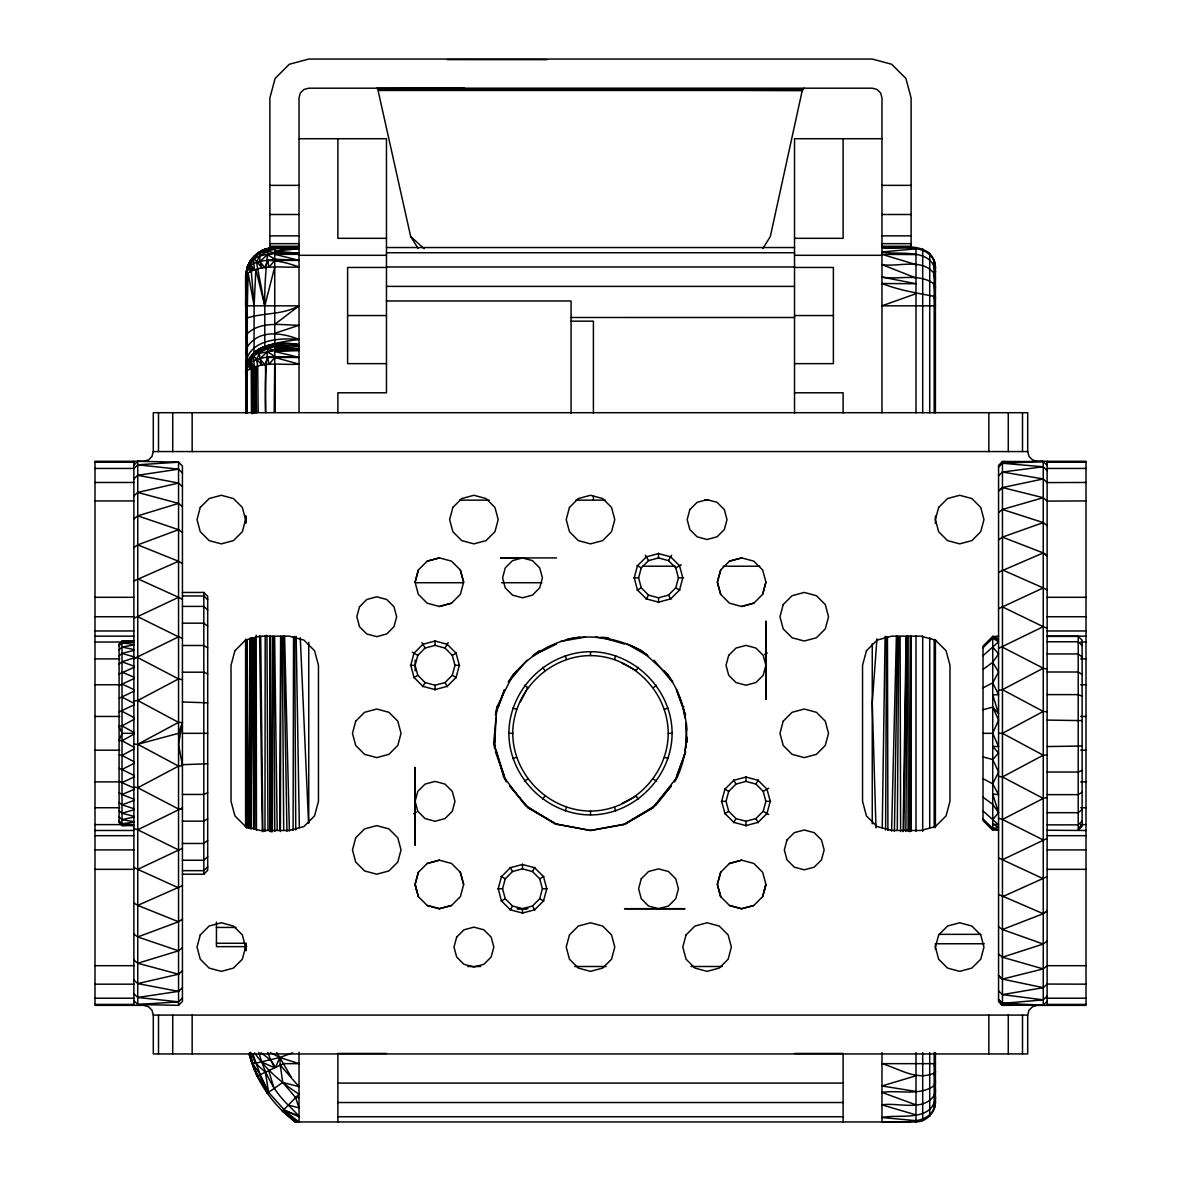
<?xml version="1.0" encoding="UTF-8"?>
<svg xmlns="http://www.w3.org/2000/svg" width="1181" height="1181" viewBox="0 0 1181 1181"><rect width="100%" height="100%" fill="white"/><g stroke="black" fill="none" stroke-linecap="round" stroke-linejoin="round"><path stroke-width="1.5" d="M245.633 949.554L245.633 944.032M245.751 826.08L245.914 639.954M246.017 522.002L246.032 516.481M246.12 413.276L246.15 372.738L247.198 370.657C245.456 345 281.152 341.22 299.029 344.69C277.387 340.482 246.445 344.453 245.589 372.355M246.135 827.379L246.15 639.63M246.15 521.825L246.15 516.304M246.15 413.232L245.589 276.708C246.032 268.382 249.353 260.189 255.849 254.816C267.393 243.876 284.842 248.438 299.029 247.538L279.941 248.63M246.859 828.206L246.991 640.028M247.169 413.099L247.198 370.657C246.43 345.398 280.65 341.914 299.029 339.478C282.244 332.673 258.787 329.1 247.346 346.889L245.589 353.916M247.139 827.453L247.169 639.585M264.972 831.35L265.194 635.821M265.445 412.597C264.972 390.055 265.326 367.734 268.235 345.797L268.884 345.457C260.13 347.568 250.18 353.798 248.66 363.423L250.254 368.782L247.228 364.944C261.267 353.355 282.421 357.312 299.029 357.4L274.745 351.466L299.029 350.388L274.745 348.247L299.029 348.425L267.216 345.679M272.383 831.734L272.649 636.47M274.745 412.051L274.745 247.538L299.029 248.748L274.745 251.081L299.029 253.295C283.1 254.284 262.92 250.475 249.678 261.813L248.66 266.256L250.254 271.63L247.198 273.505L245.589 276.708L247.272 266.921L252.631 257.901L251.391 260.558M415.122 670.838L415.122 660.017M908.115 831.38L908.145 636.323M911.097 830.228L911.112 636.603M246.416 827.32L246.74 639.497M247.124 413.01L247.198 370.657C262.285 360.648 282.156 365.46 299.029 364.117L274.745 357.444L267.807 357.474L264.839 364.752L259.938 358.729L259.377 353.385L261.606 347.834L268.235 345.797L274.745 344.704L299.029 345.9C283.942 345.546 268.22 345.767 254.609 353.001L249.678 358.965L248.66 363.423L251.789 355.865M253.546 829.032L253.871 637.607M254.24 413.055L254.314 367.04L253.206 354.58M254.742 829.18L255.199 637.504M255.731 412.641L255.849 366.553L256.484 412.671M274.642 412.036L274.745 364.117L274.302 412.007M280.384 831.572L280.901 636.397M293.095 830.361L293.552 636.662M910.33 831.365L910.802 636.308M254.122 352.189L264.618 346.55L264.795 345.561L264.795 305.835L255.849 269.401L254.122 305.835L254.048 353.355L247.272 364.073L245.589 373.86L247.331 363.969L247.228 267.792C261.459 255.229 283.233 261.503 299.029 266.965C283.027 267.984 265.267 264.367 250.254 271.63C248.792 262.226 256.085 256.661 261.606 250.682L265.504 249.043L267.807 249.678L264.839 249.383C255.096 253.236 245.678 263.215 246.77 274.361L247.272 266.921M246.785 366.937L246.77 371.528L246.903 366.272M279.72 829.933L280.62 636.485M885.617 830.007L886.503 636.515M909.429 831.704L910.256 636.323M248.601 827.837L249.9 638.316M251.464 412.021L251.169 357.356L259.835 350.358L268.235 345.797L261.606 347.834L259.835 350.358L258.757 349.458L254.269 353.591M249.28 828.058L250.667 638.345M252.291 413.63L252.631 367.586L250.771 361.991L254.609 353.001M250.977 829.224L252.365 637.725L251.243 827.556M254.328 413.084L254.314 367.04L253.989 413.07L254.314 367.04L250.771 361.991L250.254 368.782M254.018 413.099L254.314 367.04M897.294 830.095L898.726 636.544M905.886 831.306L907.229 636.293M248.822 827.763L250.387 638.168M252.247 413.601L252.631 367.586M270.508 830.081L271.039 771.149M249.737 827.911L251.627 638.035M903.819 829.933L906.373 636.485M882.251 827.778L885.1 636.352M894.416 831.335L897.545 636.308M903.111 831.572L906.093 636.397M274.745 266.965L264.795 305.835C264.352 286.437 266.02 267.482 268.235 248.645L268.884 248.305M891.611 830.907L896.394 636.131M246.903 274.169L247.198 267.142L247.272 273.431L246.903 269.12M308.566 823.024L300.284 637.74M496.02 717.93L494.824 742.288L493.761 742.288L497.053 706.74L512.967 674.764L516.732 670.808M876.952 638.847L872.257 702.71L875.992 827.837M247.006 272.87L247.228 270.272M934.806 1078.563L935.411 1071.713L934.201 1063.653M934.806 1088.985L935.411 1082.091L934.201 1073.13L935.411 1071.698M934.717 1098.227L935.411 1090.919L934.201 1085.413L935.411 1082.076M934.806 1102.892L935.411 1097.533L934.201 1095.894L935.411 1090.949L934.614 1094.241M934.806 1068.392L935.411 1063.653L881.971 1063.653C898.874 1068.436 916.294 1081.043 934.201 1073.13L935.411 1074.548M934.688 292.77L935.411 287.411M684.98 750.215L686.176 742.288L687.239 742.288L687.032 737.121M934.688 302.616L935.411 297.789L934.201 284.075C919.571 272.752 898.859 280.045 881.971 277.077L915.984 283.72L881.971 283.514C898.962 290.172 916.604 293.006 934.201 296.357L935.411 297.774M508.893 733.327C509.011 689.601 546.773 651.823 590.5 651.705C634.227 651.823 671.989 689.601 672.107 733.327C671.989 777.039 634.227 814.816 590.5 814.934C546.773 814.816 509.011 777.039 508.893 733.327L512.775 733.327C512.894 691.682 548.855 655.706 590.5 655.603C632.145 655.706 668.106 691.682 668.225 733.327C668.106 774.957 632.145 810.934 590.5 811.052C548.855 810.934 512.894 774.957 512.775 733.327M934.688 1100.766L935.411 1096.337M935.411 1100.972C933.964 1127.663 899.494 1120.562 881.971 1121.95L881.971 1052.596M246.859 272.678L246.77 269.711L246.165 273.416M934.806 1092.499L935.411 1089.103M133.866 700.997L137.749 700.525L178.552 722.373L182.435 722.521L178.552 744.251L182.435 765.642L178.552 766.115L137.749 787.742L133.866 786.959M935.411 1052.596L935.411 1102.523C935.204 1112.886 926.332 1121.758 915.984 1121.95L295.147 1121.95C273.195 1105.313 256.262 1081.619 249.398 1054.795L252.173 1061.453M935.411 1101.829L934.201 1108.25L935.411 1102.523M934.806 1100.633L935.411 1097.533C932.149 1122.452 898.667 1113.89 881.971 1117.506L915.984 1120.68M245.589 365.593C247.331 339.375 279.07 337.604 299.029 339.478M934.806 281.314L934.614 275.247M495.562 713.206L497.053 706.74L498.205 707.153L504.494 689.601M935.411 1098.67L934.201 1109.239L934.201 1052.596M934.614 1083.774L935.411 1080.512M763.797 892.452L765.893 884.348L762.675 896.6L753.788 905.502L741.638 908.75L729.504 905.502L720.602 896.6L717.354 884.466L720.602 872.316L729.504 863.429L741.638 860.167L753.788 863.429L762.675 872.316L765.938 884.466L762.675 896.6M415.107 582.292L418.325 570.039L427.212 561.137L439.362 557.89L451.496 561.137L460.398 570.039L463.646 582.174L460.398 594.323L451.496 603.211L439.362 606.473L427.212 603.211L418.325 594.323L415.062 582.174L418.325 570.039M415.107 884.584L418.325 872.316L427.212 863.429L439.362 860.167L451.496 863.429L460.398 872.316L463.646 884.466L460.398 896.6L451.496 905.502L439.243 908.72L451.496 905.502M762.675 594.323L765.938 582.174L762.675 570.039L753.788 561.137L741.638 557.89L729.504 561.137L720.602 570.039L717.354 582.174L720.602 594.323L729.504 603.211L741.638 606.473L753.788 603.211L762.675 594.323L765.893 582.071M153.294 451.57L151.995 456.427L148.437 459.985L143.58 461.284L94.997 461.284L94.997 1005.356L143.58 1005.356L148.437 1006.67L151.995 1010.213L153.294 1015.084L153.294 1053.939L1027.706 1053.939L1027.706 1015.084L1029.005 1010.213L1032.563 1006.67L1037.42 1005.356L1086.003 1005.356L1086.003 461.284L1037.42 461.284L1032.563 459.985L1029.005 456.427L1027.706 451.57L1027.706 412.7L153.294 412.7L153.294 451.57L1027.706 451.57M415.136 665.316L417.794 655.352L425.086 648.059L435.051 645.387L445.001 648.059L452.293 655.352L454.965 665.316L452.293 675.266L445.001 682.559L435.051 685.231L425.086 682.559L417.794 675.266L415.136 665.316L410.398 665.316M418.325 872.316L415.062 884.466L418.325 896.6L427.212 905.502L439.48 908.72L427.212 905.502M527.951 908.691L522.489 908.691L512.524 906.019L505.247 898.726L502.575 888.776L505.247 878.812L512.524 871.519L522.489 868.862L532.454 871.519L539.732 878.812L542.404 888.776L539.732 898.726L532.454 906.019L522.489 908.691L517.189 908.691M638.596 577.863L641.268 567.913L648.546 560.621L658.511 557.949L668.476 560.621L675.753 567.913L678.425 577.863L675.753 587.828L668.476 595.121L658.511 597.793L648.546 595.121L641.268 587.828L638.596 577.863L633.857 577.863M726.035 801.338L728.707 791.373L735.999 784.081L745.949 781.409L755.914 784.081L763.206 791.373L765.864 801.338L763.206 811.288L755.914 818.581L745.949 821.253L735.999 818.581L728.707 811.288L726.035 801.338L721.296 801.338M720.764 569.877L717.354 582.174L720.764 594.471M720.764 872.168L717.354 884.466L720.764 896.763L719.495 892.452M565.286 810.934L566.481 807.243M614.519 659.397L615.714 655.706M248.231 267.364L250.254 261.532L249.368 264.559M685.571 751.898L676.669 776.33L677.466 776.626C692.922 742.022 688.892 700.038 664.268 670.808M182.435 722.521L178.552 733.327L137.749 744.281L133.866 744.119M249.191 264.441L250.254 261.532L248.66 266.256C251.391 254.609 263.511 248.069 274.745 247.538L274.745 248.94L267.216 248.527M495.385 714.904L504.479 689.911M674.646 781.896L685.585 751.825M245.589 338.283L247.346 333.529C261.267 320.686 281.934 325.174 299.029 325.262L274.745 333.308M256.528 255.347L257.694 253.044L253.62 258.137L255.554 256.277M254.609 255.849L253.516 258.609L254.314 269.888L250.771 264.839L251.169 260.189C256.38 252.778 266.153 249.132 274.745 247.538L268.958 248.482M134.103 719.332L122.012 725.887L119.089 726.123L122.012 733.327L119.089 740.517L122.012 740.753L134.103 747.307M274.745 253.369L299.029 254.343L274.745 254.314L299.029 260.366L274.745 259.156L267.807 260.322L264.839 267.585L259.938 261.577L259.835 253.206L261.606 250.682L268.235 248.645L299.029 248.748M935.411 1093.03C926.007 1112.797 898.564 1102.109 881.971 1104.87L915.984 1114.894M983.02 756.918L992.734 759.531L998.565 752.991L992.734 746.422L998.565 746.554L992.734 733.327L998.565 720.085L992.734 707.109L983.02 709.737M983.02 818.935L992.734 828.442L998.565 827.541L992.734 824.013L998.565 824.869L992.734 819.584L998.565 812.69L992.734 794.06L998.565 794.636L992.734 783.8L998.565 772.034L992.734 759.531M245.589 276.708L246.165 275.601M520.422 701.75L527.833 687.416M804.246 88.191L802.253 90.465L770.337 236.48L762.941 248.438M675.355 780.582L677.466 776.626L652.945 807.745L625.59 823.925L590.5 830.479L555.41 823.925L528.055 807.745L509.661 786M248.084 265.518L249.841 262.256L247.228 267.792L250.254 271.63M983.02 687.888L992.734 682.839L998.565 672.004L992.734 662.32L998.565 653.949L992.734 647.055L998.565 641.77L992.734 638.198L983.02 647.705M422.724 686.663L425.086 682.559M445.001 648.059L448.16 642.597M646.184 599.225L648.546 595.121M668.476 560.621L671.62 555.159M510.162 910.123L512.524 906.019M532.454 871.519L534.816 867.415M733.622 822.685L735.999 818.581M755.914 784.081L758.276 779.977M247.331 363.969L254.048 353.355L247.346 362.626M251.656 260.484L254.373 256.336M508.243 681.895C524.497 657.891 550.966 640.84 579.782 637.15M249.678 261.813L251.789 258.713M254.048 353.355L249.678 358.965M542.537 799.345L544.81 796.201M636.19 670.439L638.463 667.295M671.339 786L655.957 805.117L623.73 824.618L590.5 830.479L555.41 823.925L525.043 805.117L503.534 776.626L493.761 742.288L494.603 748.606M508.642 682.028L526.903 660.253M671.221 785.985L652.945 807.745L623.73 824.618M245.589 319.962L247.346 317.896C264.396 312.596 282.79 314.899 299.029 305.835L274.745 324.376M254.594 1052.847C266.242 1069.779 281.86 1083.021 299.029 1094.152L282.333 1111.218L296.047 1121.95M133.866 465.166L137.749 461.284L178.552 462.17L182.435 466.037L182.435 1001.473L178.552 1005.356L137.749 1004.485L133.866 1000.602M451.496 603.211L439.362 606.473M182.435 874.206L203.811 874.206L207.694 870.308L207.694 596.331L203.811 592.449L182.435 592.449M1047.134 465.388L1043.251 461.505L1002.448 461.505L998.565 465.388L998.565 1001.252L1002.448 1005.356L1043.251 1005.134L1047.134 1001.252M119.089 644.59L122.012 641.696L133.911 641.165M998.565 467.115L1002.448 463.262L1043.251 461.505L1043.251 1005.134L1002.448 1005.134L998.565 1001.252M133.866 468.636L137.749 464.797L178.552 462.17L178.552 1005.356M137.749 461.284L137.749 1004.485L178.552 1001.842L182.435 998.004M119.089 645.741L122.012 642.892L133.911 641.844M1079.523 827.172L1082.121 824.648M1021.964 462.347L1002.448 461.505L1002.448 1005.356L998.565 1000.027L1002.448 1004.706L998.565 999.525L1002.448 1003.378L1043.251 999.864L1047.134 996.055M207.694 866.884L203.811 870.663L182.435 870.663M998.565 475.751L1002.448 472.016L1043.251 466.775L1047.134 470.584M133.866 478.969L137.749 475.279L178.552 469.182L182.435 472.961M133.866 993.679L137.749 997.458L178.552 991.361L182.435 987.67M1082.121 821.208L1078.223 824.869L1047.134 824.869M299.029 253.295L274.745 252.808L267.393 254.594L259.938 261.577L262.049 268.057L253.206 257.414M274.745 349.96L267.393 351.746L259.938 358.729L262.049 365.224L253.516 355.761L267.511 348.513L274.745 349.96L299.029 350.388L274.745 350.447L259.377 353.385L256.528 359.629L257.694 365.962L258.196 411.992M119.089 649.742L122.012 647.026L133.911 644.959M998.565 990.889L1002.448 994.623L1043.251 987.685L1047.134 984.053L1086.003 984.172M998.565 491.06L1002.448 487.546L1043.251 478.955L1047.134 482.586L1086.003 482.468M207.694 856.742L203.811 860.24L182.435 860.24M983.02 655.676L992.734 647.055M133.866 495.887L137.749 492.447L178.552 483.044L182.435 486.631M133.866 980.023L137.749 983.596L178.552 974.207L182.435 970.752M119.089 655.913L122.012 653.388L133.911 650.362M998.565 975.875L1002.448 979.093L1043.251 968.922L1047.134 965.556M998.565 490.765L1002.448 487.546L1043.251 497.732L1047.134 501.098L1086.003 500.951M998.565 512.628L1002.448 509.439L1043.251 497.732M1082.121 809.516L1078.223 812.69L1047.134 812.69M133.866 518.946L137.749 515.846L178.552 503.401L182.435 506.679M133.866 959.961L137.749 963.253L178.552 950.808L182.435 947.693M207.694 840.429L203.811 843.47L182.435 843.47M119.089 664.076L122.012 661.832L133.911 657.92M998.565 954.012L1002.448 957.201L1043.251 944.047L1047.134 941.036M1047.134 910.728L1043.251 913.71L1002.448 929.521L998.565 926.716M983.02 669.42L992.734 662.32M524.482 781.291L527.612 779.002M653.388 687.637L656.518 685.349M262.389 251.154L268.235 248.645M533.694 654.805L539.348 650.716L540.071 651.956L556.502 644.073M998.565 539.924L1002.448 537.119L1043.251 522.592L1047.134 525.604M270.331 1052.551L279.794 1057.497L280.251 1065.188L299.029 1086.638L282.746 1082.46L267.098 1093.355L259.377 1075.05L268.574 1092.322L295.147 1121.95M133.866 547.571L137.749 544.869L178.552 529.693L182.435 532.601M133.866 934.038L137.749 936.946L178.552 921.77L182.435 919.084M119.089 674.041L133.911 667.427M1047.134 911.142L1043.251 913.71L998.565 894.416M1082.121 792.185L1078.223 794.636L1047.134 794.636M260.366 252.158L264.839 249.383L261.045 251.273M207.694 818.728L203.811 821.164L182.435 821.164M998.565 572.224L1043.251 552.929L1047.134 555.498M935.411 1084.704C920.545 1096.78 899.346 1089.576 881.971 1092.41L915.984 1104.87M413.704 677.643L417.794 675.266M452.293 655.352L456.397 652.99M637.164 590.19L641.268 587.828M675.753 567.913L681.23 564.754M532.557 656.296L549.445 646.538M413.704 813.665L416.435 812.085M764.565 654.569L767.296 652.99M501.143 901.103L505.247 898.726M539.732 878.812L543.836 876.45M724.603 813.665L728.707 811.288M763.206 791.373L768.669 788.214M133.866 580.993L178.552 561.27L182.435 563.736M133.866 902.919L137.749 905.369L182.435 885.647M122.012 740.753L134.103 734.139M178.552 722.373L137.749 744.281L178.552 766.115M119.089 754.718L122.012 755.412L134.103 748.931M998.565 733.327L1002.448 733.327L1043.251 711.434L1047.134 711.744M119.089 685.541L134.103 678.558M998.565 776.33L1002.448 776.965L1043.251 755.205L1047.134 754.895M1002.448 896.748L1047.134 876.642M137.749 700.525L178.552 678.913L182.435 679.68M119.089 711.936L134.103 704.88M998.565 690.309L1002.448 689.689L1043.251 668.225L1047.134 669.155M622.077 803.39L636.411 795.979M998.565 818.241L1002.448 819.466L1043.251 798.43L1047.134 797.5M262.049 250.8L264.839 249.383M119.089 768.359L122.012 769.495L134.103 763.325M182.435 638.227L178.552 636.854L133.866 658.718M133.866 828.412L137.749 829.785L182.435 807.922M998.565 648.399L1043.251 626.698L1047.134 628.218M258.757 349.458L264.618 346.55L274.745 344.69M119.089 698.281L134.103 691.18M1002.448 859.738L1047.134 838.421M133.866 618.372L178.552 597.306L182.435 599.239M133.866 867.4L137.749 869.334L182.435 848.283M119.089 781.099L122.012 782.649L134.103 776.936M249.368 1053.585L257.118 1076.112L258.418 1075.507M249.412 1053.231L257.118 1076.112L283.47 1063.653L299.029 1063.653L279.794 1057.497L255.554 1063.21L252.07 1062.856L251.095 1060.7M998.565 608.702L1043.251 587.931L1047.134 589.998M207.694 792.761L203.811 794.444L182.435 794.444M119.089 792.599L122.012 794.533L134.103 789.41M1082.121 770.484L1078.223 772.034L1047.134 772.034M292.622 1052.817L279.794 1057.497L275.631 1067.358L270.818 1060.243L267.792 1052.463M684.98 717.93L682.795 707.153L683.947 706.74M119.089 802.563L122.012 804.822L133.911 800.497M915.984 293.715L881.971 305.835L935.411 305.835L934.201 296.357L935.411 298.542M512.879 758.542L516.584 757.346M664.416 709.309L668.121 708.098M274.745 249.132L259.835 253.206L258.757 252.306M992.734 638.198L998.565 639.098L992.734 637.297L998.565 636.397L992.734 636.397L983.02 646.081L983.02 820.559L992.734 830.258L995.642 829.357M915.984 1075.773L881.971 1085.959L915.984 1091.465M119.089 810.727L122.012 813.251L133.911 809.782M741.638 606.473L753.936 603.063M427.064 863.577L439.362 860.167M729.341 863.577L741.638 860.167M567.515 639.216C594.84 633.503 624.173 639.069 647.306 654.805M522.489 557.949L512.524 560.621L505.247 567.913L502.575 577.863L505.247 587.828L512.524 595.121L522.489 597.793L532.454 595.121L539.732 587.828L542.404 577.863L539.732 567.913L532.454 560.621L522.489 557.949L500.39 557.919L556.502 557.919M741.638 908.75L729.504 905.502M427.212 561.137L439.48 557.919M729.504 561.137L741.757 557.919M741.52 908.72L753.788 905.502M207.694 763.812L182.435 764.668M119.089 816.898L122.012 819.629L133.911 817.075M560.768 641.401L585.259 637.09M995.642 828.9L992.734 829.342L998.565 830.258L992.734 828.442M1082.121 746.023L1047.134 746.554M119.089 820.898L122.012 823.762L133.911 822.197M915.984 248.807L881.971 251.966C898.667 255.598 932.149 247.036 935.411 271.955L934.201 261.237C924.93 241.426 898.815 250.667 881.971 247.538C899.568 247.774 933.403 240.422 935.411 266.965L935.411 412.774M133.911 825.017L122.012 825.549L119.089 822.64L119.089 644.014L122.012 641.091L133.911 641.091M1002.448 1005.134L1018.421 1004.455M133.866 657.743L137.749 657.64L178.552 678.913M182.435 808.896L178.552 809.015L137.749 787.742M447.422 59.611L546.906 59.641M377.315 88.383L464.443 88.191L377.743 89.018L376.754 88.191M299.029 260.366L274.745 260.425L268.958 267.29L267.807 260.322M299.029 357.4L274.745 357.444L268.958 364.442L267.807 357.474M803.242 89.033L377.743 89.018L410.663 236.48L418.059 248.438M378.747 90.465L802.253 90.465L377.743 89.018L802.814 89.402M299.029 138.723L386.467 138.723L386.467 392.786L337.884 392.786L337.884 412.937M881.971 138.723L794.533 138.723L794.533 413.291M269.888 185.358L299.029 185.358M881.971 185.358L911.112 185.358M269.888 214.499L299.029 214.499M881.971 214.499L911.112 214.499M269.888 235.846L299.029 235.846M881.971 235.846L911.112 235.846M386.467 238.311L337.884 238.311L337.884 138.723M794.533 238.311L843.116 238.311L843.116 138.723M269.888 243.655L299.029 243.655M881.971 243.655L911.112 243.655M269.888 246.253L299.029 246.253M881.971 246.253L911.112 246.253M386.467 247.538L794.533 247.538M386.467 252.734L794.533 252.734M299.029 255.303L386.467 255.303M794.533 255.303L881.971 255.303M935.411 273.151L934.201 265.769L935.411 278.568L934.201 273.593C922.007 257.679 898.652 267.319 881.971 264.603L915.984 278.007M386.467 266.965L794.533 266.965M386.467 267.452L347.613 267.452L347.613 363.645L386.467 363.645M794.533 267.452L833.387 267.452L833.387 363.645L794.533 363.645M386.467 286.392L794.533 286.392M386.467 300.978L571.073 300.978L571.073 413.306M299.029 305.835L245.589 305.835L246.15 275.572L247.346 305.835L248.084 272.959L254.122 305.835L250.771 264.839L252.631 270.419M347.613 315.548L386.467 315.548M794.533 315.548L833.387 315.548M571.073 317.482L794.533 317.497M571.073 321.173L593.408 321.173L593.408 413.291M794.533 392.786L843.116 392.786L843.116 412.937M94.997 462.229L133.866 462.229M1047.134 462.229L1086.003 462.229M94.997 468.429L133.866 468.429M1047.134 468.429L1086.003 468.429M94.997 482.468L133.866 482.468M459.749 500.139L489.214 500.139M575.767 500.139L605.233 500.139M704.673 500.139L708.364 500.139M94.997 500.951L133.866 500.951M642.508 566.216L675.473 566.216M723.097 566.216L759.723 566.216M678.425 577.863L683.164 577.863M415.712 582.72L463.232 582.72M501.615 582.72L541.828 582.72M182.435 595.977L203.811 595.977L207.694 599.771M94.997 597.306L133.866 597.306M1047.134 597.306L1086.003 597.306M182.435 606.399L203.811 606.399L207.694 609.898M94.997 616.733L133.866 616.733M1047.134 616.733L1086.003 616.733M182.435 623.184L203.811 623.184L207.694 626.21M94.997 630.964L133.866 630.964M1047.134 630.964L1086.003 630.964M94.997 636.16L133.866 636.16M1047.134 636.16L1086.003 636.16M1047.134 636.397L1078.223 636.397L1082.121 640.264L1082.121 826.375L1078.223 830.258L1078.223 636.397M1047.134 641.77L1078.223 641.77L1082.121 645.431M94.997 642.021L121.495 642.021M1080.704 642.021L1086.003 642.021M182.435 645.49L203.811 645.49L207.694 647.911M1047.134 653.949L1078.223 653.949L1082.121 657.123M94.997 658.895L119.724 658.895M1080.704 658.895L1086.003 658.895M454.965 665.316L459.704 665.316M1047.134 672.004L1078.223 672.004L1082.121 674.454M182.435 672.196L203.811 672.196L207.694 673.879M94.997 684.744L119.724 684.744M1080.704 684.744L1086.003 684.744M1047.134 694.62L1078.223 694.62L1082.121 696.155M182.435 701.972L207.694 702.843M94.997 716.454L119.724 716.454M1080.704 716.454L1086.003 716.454M1047.134 720.085L1082.121 720.617M122.012 733.327L133.911 733.327M182.435 733.327L207.694 733.327M668.225 733.327L672.107 733.327M983.02 733.327L992.734 733.327M94.997 750.186L119.724 750.186M1080.704 750.186L1086.003 750.186M94.997 781.896L119.724 781.896M1080.704 781.896L1086.003 781.896M765.864 801.338L770.603 801.338M94.997 807.745L119.724 807.745M1080.704 807.745L1086.003 807.745M94.997 824.618L121.495 824.618M1080.704 824.618L1086.003 824.618M94.997 830.479L133.866 830.479M1047.134 830.258L1086.003 830.479M94.997 835.69L133.866 835.69M1047.134 835.69L1086.003 835.69M94.997 849.907L133.866 849.907M1047.134 849.907L1086.003 849.907M94.997 869.334L133.866 869.334M1047.134 869.334L1086.003 869.334M497.836 888.776L502.575 888.776M542.404 888.776L547.143 888.776M517.499 908.72L526.505 908.72M216.448 927.425L236.038 927.425M939.028 934.348L980.717 934.348M216.448 943.279L244.939 943.279M935.411 943.752L984.349 943.752M246.726 946.645L216.448 946.645L216.448 922.14M94.997 965.689L133.866 965.689M1047.134 965.689L1086.003 965.689M467.794 966.501L480.711 966.501M574.822 966.501L606.178 966.501M691.062 966.501L722.432 966.501M94.997 984.172L133.866 984.172M94.997 998.211L133.866 998.211M1047.134 998.211L1086.003 998.211M94.997 1004.411L133.866 1004.411M1047.134 1004.411L1086.003 1004.411M153.294 1015.084L1027.706 1015.084M386.467 1053.452L337.884 1053.452L337.884 1121.95M794.533 1053.452L843.116 1053.452L843.116 1121.95M337.884 1083.08L843.116 1083.08M337.884 1102.523L843.116 1102.523M337.884 1116.739L843.116 1116.739M133.911 825.578L122.012 825.549L122.012 641.091L133.911 641.623M915.984 254.594L881.971 254.343L915.984 264.603M280.251 1065.188L282.746 1082.46L295.56 1097.489L299.029 1097.592M1002.448 1003.378L1043.251 1005.134M133.911 825.475L122.012 824.943L119.089 822.05M1002.448 463.262L1043.251 466.775M122.012 823.762L133.911 824.796M601.218 637.15L608.348 637.814L608.097 639.261L624.498 644.073M137.749 464.797L178.552 469.182M137.749 997.458L178.552 1001.842M1002.448 994.623L1043.251 999.864M122.012 642.892L133.911 644.442M1002.448 472.016L1043.251 478.955M122.012 819.629L133.911 821.681M595.785 637.09L613.308 640.191M137.749 475.279L178.552 483.044M137.749 983.596L178.552 991.361M274.745 252.808L267.511 251.346L259.377 256.233L256.528 262.477L264.795 305.835M1043.251 987.685L1002.448 979.093L998.565 975.58M122.012 647.026L133.911 649.565M122.012 813.251L133.911 816.278M258.816 1052.227C264.19 1072.008 273.165 1090.772 288.253 1105.076L299.029 1107.852L295.56 1097.489M137.749 492.447L178.552 503.401M137.749 963.253L178.552 974.207M1002.448 957.201L1043.251 968.922M122.012 653.388L133.911 656.857M995.642 637.297L992.734 636.397L992.734 830.258M1002.448 509.439L1043.251 522.592M512.879 708.098L516.584 709.309M664.416 757.346L668.121 758.542M122.012 804.822L133.911 808.719M137.749 515.846L178.552 529.693M137.749 936.946L178.552 950.808M1002.448 929.521L1043.251 944.047M122.012 661.832L133.911 666.143M1002.448 537.119L1043.251 552.929L1047.134 555.911M122.012 794.533L133.911 799.212M137.749 544.869L178.552 561.27M137.749 905.369L178.552 921.77M122.012 672.122L134.103 677.23M1002.448 569.892L1043.251 587.931M299.029 1116.798L283.588 1109.919L296.298 1121.95M122.012 782.649L134.103 788.096M262.226 1062.28L274.612 1067.845L270.818 1060.243L261.045 1052.714M137.749 578.779L178.552 597.306M137.749 869.334L178.552 887.861M998.565 857.937L1043.251 878.723M122.012 683.991L134.103 689.719M1002.448 606.901L1043.251 626.698M630.241 645.18L641.652 650.716L668.033 674.764L672.757 681.895M137.749 616.703L178.552 636.854M122.012 769.495L134.103 775.474M137.749 829.785L178.552 849.936M1002.448 819.466L1043.251 839.957M122.012 697.144L134.103 703.315M1002.448 647.173L1043.251 668.225M622.077 663.25L636.411 670.66M983.02 778.751L992.734 783.8M122.012 755.412L134.103 761.76M1002.448 776.965L1043.251 798.43M1002.448 689.689L1043.251 711.434M122.012 711.228L134.103 717.708M1002.448 733.327L1043.251 755.205M122.012 725.887L134.103 732.5M637.164 565.537L641.268 567.913M675.753 587.828L679.857 590.19M626.801 643.793L648.339 656.237M724.603 789.011L728.707 791.373M763.206 811.288L768.669 814.447M412.331 652.192L417.794 655.352M452.293 675.266L456.397 677.643M501.143 876.45L505.247 878.812M539.732 898.726L543.836 901.103M935.411 288.976L934.201 284.075L935.411 284.783M267.393 254.594L274.745 259.156M267.393 351.746L274.745 356.322M556.502 824.117L557.27 824.618L528.055 807.745L509.779 785.985M524.482 685.349L527.612 687.637M653.388 779.002L656.518 781.291M983.02 797.219L992.734 804.32L998.565 812.69M983.02 810.963L992.734 819.584M410.663 236.48L424.127 248.689M288.253 1105.076L299.029 1115.971L283.588 1109.919L299.029 1121.95L299.029 1052.123M992.734 707.109L998.565 713.649L992.734 694.974L998.565 694.62L992.734 682.839M654.097 660.253L672.358 682.028M265.356 1087.952L257.118 1076.112M542.537 667.295L544.81 670.439M636.19 796.201L638.463 799.345M249.398 1054.795L254.269 1069.617L257.384 1074.031M250.564 1052.241L255.554 1063.21L265.385 1072.215L268.574 1092.322L260.263 1074.636L252.07 1062.856L249.457 1052.729M276.812 1052.478L291.028 1076.703M645.387 555.159L648.546 560.621M668.476 595.121L670.838 599.225M733.622 779.977L735.999 784.081M755.914 818.581L758.276 822.685M421.927 642.597L425.086 648.059M445.001 682.559L447.378 686.663M510.162 867.415L512.524 871.519M532.454 906.019L534.816 910.123M505.645 780.582L503.534 776.626L504.331 776.33L496.02 750.215M260.263 1074.636L252.719 1053.614M676.506 689.601L682.795 707.153M676.521 689.911L685.615 714.904M495.415 751.825L506.354 781.896M934.201 284.075L935.411 287.396L934.201 273.593L935.411 280.384M565.286 655.706L566.481 659.397M614.519 807.243L615.714 810.934M268.707 1070.636L274.11 1088.469M460.236 872.168L463.646 884.466M460.236 569.877L463.646 582.174M418.325 896.6L415.107 884.348L417.203 892.452M934.614 267.452L935.411 270.818M252.867 1063.121L254.269 1069.617M935.411 268.515L934.201 261.237L935.411 266.965M934.806 268.81L935.411 271.837M934.201 412.774L934.201 260.248L935.411 267.644M934.201 261.237L935.411 267.895M686.471 723.333L686.751 730.227M284.606 636.131L289.389 830.907M283.602 636.279L286.953 831.276M296.151 636.323L299.354 827.719M259.613 635.85L262.344 831.38M274.627 636.485L277.181 829.933M260.691 636.574L262.846 831.719M282.274 636.544L283.706 830.095M294.659 636.5L295.767 829.963M273.638 636.352L274.774 831.468M265.504 364.634L265.755 412.479M266.936 635.157L267.984 830.213M270.538 636.47L271.497 831.734M246.77 269.711L246.77 272.826M900.099 636.397L900.616 831.572M887.448 636.662L887.905 830.361M270.109 636.47L270.419 831.749M255.849 366.553L255.908 412.568M256.188 635.23L256.454 830.287M247.287 639.659L247.346 827.601M245.722 517.603L245.722 523.139M245.825 639.231L246.002 825.357M1047.134 461.284L1047.134 1005.356M1022.495 412.7L1022.495 451.57M1022.495 1015.084L1022.495 1053.939M1008.279 412.7L1008.279 451.57M1008.279 1015.084L1008.279 1053.939M988.851 412.7L988.851 451.57M988.851 1015.084L988.851 1053.939M935.411 516.023L935.411 523.404M935.411 639.571L935.411 827.645M935.411 943.811L935.411 949.332M934.201 639.571L934.201 827.645M929.713 253.221L929.713 412.774M929.713 637.725L929.713 827.645M929.713 1052.596L929.713 1116.252M922.701 248.733L922.701 412.774M922.701 635.88L922.701 831.335M922.701 1052.596L922.701 1120.754M915.984 247.538L915.984 412.774M915.984 635.88L915.984 831.335M915.984 1052.596L915.984 1121.95M911.112 248.719L911.112 97.92L905.916 78.477L891.685 64.261L872.257 59.05L308.743 59.05L289.315 64.261L275.084 78.477L269.888 97.92L269.888 248.719M911.112 636.264L911.112 831.247M881.971 412.774L881.971 97.92L880.672 93.048L877.114 89.505L872.257 88.191L308.743 88.191L303.886 89.505L300.328 93.048L299.029 97.92L299.029 412.036M872.257 643.793L872.257 823.851M745.949 776.685L745.949 781.409M745.949 821.253L745.949 825.991M686.176 723.333L686.176 747.027M658.511 553.21L658.511 557.949M658.511 597.793L658.511 602.517M593.408 496.197L593.408 499.888M590.5 651.705L590.5 655.603M590.5 811.052L590.5 814.934M522.489 864.123L522.489 868.862M522.489 908.691L522.489 913.43M494.824 728.5L494.824 748.606M435.051 640.663L435.051 645.387M435.051 685.231L435.051 689.97M308.743 642.228L308.743 823.024M269.888 636.264L269.888 831.247M254.328 637.784L254.328 829.313M245.589 515.92L245.589 523.301M245.589 639.541L245.589 826.833M245.589 943.973L245.589 949.893M203.811 592.449L203.811 874.206M192.149 412.7L192.149 451.57M192.149 1015.084L192.149 1053.939M172.721 412.7L172.721 451.57M172.721 1015.084L172.721 1053.939M158.505 412.7L158.505 451.57M158.505 1015.084L158.505 1053.939M133.866 461.284L133.866 1005.356M246.135 943.339L246.135 950.705L246.224 943.324M247.198 370.657L247.198 413.025L247.198 370.657M415.136 801.338L415.107 845.33L415.107 767.325L415.136 801.338L417.794 811.288L425.086 818.581L435.051 821.253L445.001 818.581L452.293 811.288L454.965 801.338L452.293 791.373L445.001 784.081L435.051 781.409L425.086 784.081L417.794 791.373L415.136 801.338M765.893 621.309L765.893 699.314L765.893 621.309M200.268 507.431L197.02 519.581L200.268 531.716L209.155 540.618L221.305 543.865L233.454 540.618L242.341 531.716L245.589 519.581L242.341 507.431L233.454 498.544L221.305 495.282L209.155 498.544L200.268 507.431M234.93 650.731L231.018 665.316L231.018 801.338L234.93 815.909L245.589 826.567L260.16 830.479L289.315 830.479L303.886 826.567L314.559 815.909L318.457 801.338L318.457 665.316L314.559 650.731L303.886 640.072L289.315 636.16L260.16 636.16L245.589 640.072L234.93 650.731M200.268 934.924L197.02 947.073L200.268 959.208L209.155 968.095L221.305 971.358L233.454 968.095L242.341 959.208L245.589 947.073L242.341 934.924L233.454 926.037L221.305 922.774L209.155 926.037L200.268 934.924M359.511 606.768L356.839 616.733L359.511 626.698L366.789 633.976L376.754 636.648L386.718 633.976L393.996 626.698L396.668 616.733L393.996 606.768L386.718 599.49L376.754 596.818L366.789 599.49L359.511 606.768M355.717 721.178L352.469 733.327L355.717 745.462L364.604 754.349L376.754 757.612L388.903 754.349L397.79 745.462L401.038 733.327L397.79 721.178L388.903 712.291L376.754 709.028L364.604 712.291L355.717 721.178M355.717 837.772L352.469 849.907L355.717 862.056L364.604 870.943L376.754 874.206L388.903 870.943L397.79 862.056L401.038 849.907L397.79 837.772L388.903 828.87L376.754 825.622L364.604 828.87L355.717 837.772M452.869 507.431L449.621 519.581L452.869 531.716L461.771 540.618L473.906 543.865L486.055 540.618L494.942 531.716L498.205 519.581L494.942 507.431L486.055 498.544L473.906 495.282L461.771 498.544L452.869 507.431M414.014 653.167L410.752 665.316L414.014 677.451L422.901 686.353L435.051 689.601L447.2 686.353L456.087 677.451L459.335 665.316L456.087 653.167L447.2 644.28L435.051 641.017L422.901 644.28L414.014 653.167M569.463 507.431L566.216 519.581L569.463 531.716L578.35 540.618L590.5 543.865L602.65 540.618L611.537 531.716L614.784 519.581L611.537 507.431L602.65 498.544L590.5 495.282L578.35 498.544L569.463 507.431M456.663 937.109L453.991 947.073L456.663 957.023L463.956 964.316L473.906 966.988L483.87 964.316L491.163 957.023L493.835 947.073L491.163 937.109L483.87 929.816L473.906 927.144L463.956 929.816L456.663 937.109M501.453 876.627L498.205 888.776L501.453 900.911L510.34 909.813L522.489 913.061L534.639 909.813L543.526 900.911L546.773 888.776L543.526 876.627L534.639 867.74L522.489 864.477L510.34 867.74L501.453 876.627M637.474 565.729L634.227 577.863L637.474 590.013L646.361 598.9L658.511 602.162L670.66 598.9L679.547 590.013L682.795 577.863L679.547 565.729L670.66 556.841L658.511 553.579L646.361 556.841L637.474 565.729M569.463 934.924L566.216 947.073L569.463 959.208L578.35 968.095L590.5 971.358L602.65 968.095L611.537 959.208L614.784 947.073L611.537 934.924L602.65 926.037L590.5 922.774L578.35 926.037L569.463 934.924M689.837 509.616L687.165 519.581L689.837 529.531L697.13 536.824L707.094 539.496L717.044 536.824L724.337 529.531L727.009 519.581L724.337 509.616L717.044 502.324L707.094 499.652L697.13 502.324L689.837 509.616M641.268 878.812L638.596 888.776L641.268 898.726L648.546 906.019L658.511 908.691L684.98 908.72L624.498 908.72L658.511 908.691L668.476 906.019L675.753 898.726L678.425 888.776L675.753 878.812L668.476 871.519L658.511 868.862L648.546 871.519L641.268 878.812M728.707 655.352L726.035 665.316L728.707 675.266L735.999 682.559L745.949 685.231L755.914 682.559L763.206 675.266L765.864 665.316L763.206 655.352L755.914 648.059L745.949 645.387L735.999 648.059L728.707 655.352M724.913 789.188L721.665 801.338L724.913 813.473L733.8 822.36L745.949 825.622L758.099 822.36L766.986 813.473L770.248 801.338L766.986 789.188L758.099 780.301L745.949 777.039L733.8 780.301L724.913 789.188M686.058 934.924L682.795 947.073L686.058 959.208L694.945 968.095L707.094 971.358L719.229 968.095L728.131 959.208L731.379 947.073L728.131 934.924L719.229 926.037L707.094 922.774L694.945 926.037L686.058 934.924M783.21 604.583L779.962 616.733L783.21 628.883L792.097 637.77L804.246 641.017L816.396 637.77L825.283 628.883L828.531 616.733L825.283 604.583L816.396 595.696L804.246 592.449L792.097 595.696L783.21 604.583M783.21 721.178L779.962 733.327L783.21 745.462L792.097 754.349L804.246 757.612L816.396 754.349L825.283 745.462L828.531 733.327L825.283 721.178L816.396 712.291L804.246 709.028L792.097 712.291L783.21 721.178M787.004 839.957L784.332 849.907L787.004 859.871L794.282 867.164L804.246 869.821L814.211 867.164L821.489 859.871L824.161 849.907L821.489 839.957L814.211 832.664L804.246 829.992L794.282 832.664L787.004 839.957M866.441 650.731L862.543 665.316L862.543 801.338L866.441 815.909L877.114 826.567L891.685 830.479L920.84 830.479L935.411 826.567L946.07 815.909L949.982 801.338L949.982 665.316L946.07 650.731L935.411 640.072L920.84 636.16L891.685 636.16L877.114 640.072L866.441 650.731M938.659 507.431L935.411 519.581L938.659 531.716L947.546 540.618L959.695 543.865L971.845 540.618L980.732 531.716L983.98 519.581L980.732 507.431L971.845 498.544L959.695 495.282L947.546 498.544L938.659 507.431M938.659 934.924L935.411 947.073L938.659 959.208L947.546 968.095L959.695 971.358L971.845 968.095L980.732 959.208L983.98 947.073L980.732 934.924L971.845 926.037L959.695 922.774L947.546 926.037L938.659 934.924"/></g></svg>
